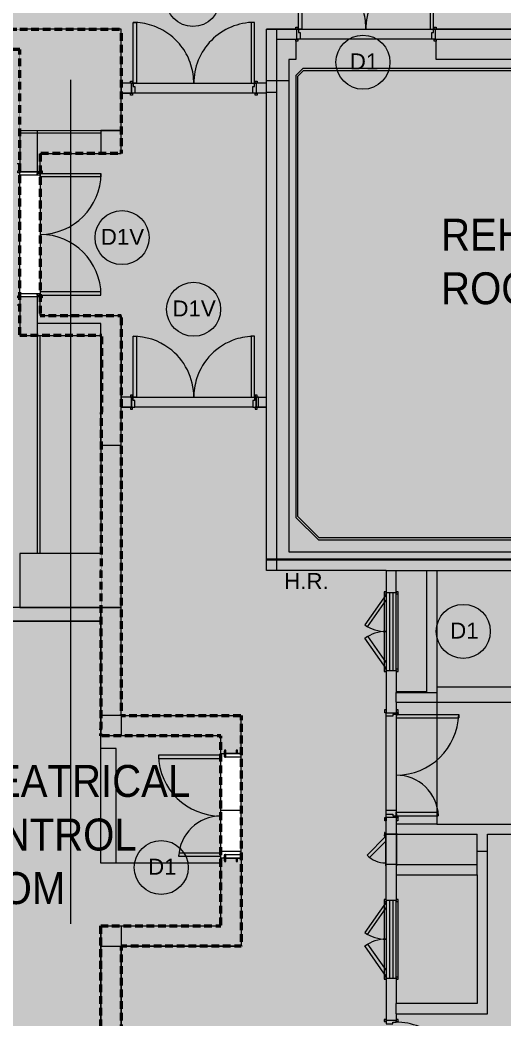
# Model space of a CAD drawing. Header units: millimetres. Extents: x 15878 to 679837, y -72324 to 391440.
# Drawn here: x 75189 to 82361, y 16932 to 31742 of the extents above; entities that cross this region are included whole.
import ezdxf

# ---------------------------------------------------------------- set-up
doc = ezdxf.new("R2010")
doc.units = ezdxf.units.MM
doc.linetypes.add('Demolished', pattern=[4.8, 3.2, -1.6])
doc.linetypes.add('Grid Line__1_200_', pattern=[10.5, 6, -1.5, 1.5, -1.5])
for name, color, linetype, lineweight in [('A-DETL', 90, 'Continuous', 5), ('A-DETL-GENF', 92, 'Continuous', 5), ('A-DETL-THIN', 151, 'Continuous', 5), ('A-DOOR', 31, 'Continuous', 5), ('A-DOOR-FRAM', 31, 'Continuous', 5), ('A-FLOR', 192, 'Continuous', 5), ('A-WALL', 113, 'Continuous', 5), ('A-WALL-PATT', 111, 'Continuous', 18), ('G-ANNO-TEXT', 231, 'Continuous', 5), ('S-COLS', 52, 'Continuous', 5), ('S-GRID', 1, 'Continuous', 5)]:
    doc.layers.add(name, color=color, linetype=linetype, lineweight=lineweight)
doc.styles.add('Swis721 BT', font='swiss.ttf', dxfattribs={"width": 0.9, "height": 473.035439})
doc.styles.add('Swis721 BT_2', font='swiss.ttf', dxfattribs={"height": 236.51772})

# ---------------------------------------------------------------- blocks, each defined once
blk = doc.blocks.new('M_Double-Uneven - _M33_ 1500 x 2200-14592180-1_F')
at = {"layer": 'A-DOOR', "color": 253}
for p, q in [((-1448, 75), (-1398, 75)), ((-1448, -76), (-1448, 75)), ((-1398, 75), (-1398, -24)), ((52, 75), (102, 75)), ((52, -24), (52, 75)), ((102, 75), (102, -76)), ((-1448, -96), (-1486, -96)), ((-1486, -96), (-1486, -101)), ((-1486, -101), (-1448, -101)), ((-1395, -76), (-1448, -76)), ((-1448, -76), (-1448, -99)), ((-1433, -99), (-1433, -81)), ((-1433, -81), (-1395, -81)), ((-1423, -24), (-1423, -76)), ((-1398, -24), (-1423, -24)), ((-1423, -75), (-1423, -698)), ((-1423, -75), (-1372, -75)), ((-1395, -81), (-1395, -76)), ((-1372, -75), (-1372, -698)), ((26, -75), (26, -1000)), ((77, -75), (26, -75)), ((102, -76), (49, -76)), ((49, -76), (49, -81)), ((49, -81), (87, -81)), ((77, -24), (52, -24)), ((77, -76), (77, -24)), ((77, -75), (77, -1000)), ((87, -81), (87, -99)), ((102, -99), (102, -76)), ((139, -96), (102, -96)), ((102, -101), (139, -101)), ((139, -101), (139, -96)), ((-1423, -698), (-1401, -698)), ((77, -1000), (26, -1000))]:
    blk.add_line(p, q, dxfattribs=at)
for centre, radius, start, end in [((-1440, -99), 7.5, 180, 330), ((-1440, -99), 7.5, 199.4712, 214.0647), ((-1440, -99), 7.5, 214.0647, 228.6583), ((-1440, -99), 7.5, 228.6583, 287.0324), ((-1440, -99), 2, 195, 225), ((-1440, -99), 2, 180, 195), ((-1440, -99), 2, 225, 240), ((-1440, -99), 2, 240, 270), ((-1440, -99), 2, 270, 345), ((-1440, -99), 2, 345, 360), ((-1440, -99), 7.5, 287.0324, 345.4065), ((-1440, -99), 7.5, 330, 360), ((-1440, -99), 7.5, 345.4065, 360), ((-1448, -75), 625, 316.1462, 0), ((102, -75), 925, 180, 268.4513), ((94, -99), 7.5, 180, 194.5935), ((94, -99), 7.5, 180, 195), ((94, -99), 7.5, 194.5935, 238.3741), ((94, -99), 7.5, 195, 225), ((94, -99), 7.5, 225, 240), ((94, -99), 7.5, 238.3741, 252.9676), ((94, -99), 7.5, 240, 255), ((94, -99), 2, 180, 195), ((94, -99), 7.5, 252.9676, 267.5612), ((94, -99), 2, 195, 210), ((94, -99), 2, 225, 285), ((94, -99), 2, 210, 225), ((94, -99), 7.5, 255, 270), ((94, -99), 7.5, 267.5612, 325.9353), ((94, -99), 7.5, 270, 300), ((94, -99), 2, 285, 345), ((94, -99), 2, 345, 0), ((94, -99), 7.5, 300, 345), ((94, -99), 7.5, 325.9353, 340.5288), ((94, -99), 7.5, 345, 0), ((-1448, -75), 625, 272.2924, 316.1462)]:
    blk.add_arc(centre, radius, start, end, dxfattribs=at)
at = {"layer": 'A-DOOR-FRAM', "color": 253}
for p, q in [((-1498, 96), (-1448, 96)), ((-1498, 76), (-1498, 96)), ((-1448, 76), (-1498, 76)), ((-1448, 96), (-1448, 76)), ((102, 76), (102, 96)), ((102, 96), (152, 96)), ((152, 76), (102, 76)), ((152, 96), (152, 76)), ((-1498, -76), (-1448, -76)), ((-1498, -96), (-1498, -76)), ((-1486, -96), (-1498, -96)), ((102, -76), (152, -76)), ((152, -96), (139, -96)), ((152, -76), (152, -96))]:
    blk.add_line(p, q, dxfattribs=at)
blk = doc.blocks.new('DLN-Double Door__X03_ - _M31x_1800 x 2000 _WH_-16954913-1_F')
at = {"layer": 'A-DOOR', "color": 253}
for p, q in [((-850, -75), (-900, -75)), ((-900, -75), (-900, -975)), ((-850, -975), (-850, -75)), ((850, -75), (900, -75)), ((850, -975), (850, -75)), ((900, -75), (900, -975)), ((-900, -975), (-850, -975)), ((900, -975), (850, -975))]:
    blk.add_line(p, q, dxfattribs=at)
for centre, start, end in [((-900, -75), 342.4, 0.5), ((900, -75), 179.5, 233.8), ((-900, -75), 288.1, 342.4), ((900, -75), 233.8, 270), ((-900, -75), 270, 288.1)]:
    blk.add_arc(centre, 900, start, end, dxfattribs=at)
at = {"layer": 'A-DOOR-FRAM', "color": 253}
for p, q in [((-910, 105), (-940, 105)), ((-940, 105), (-940, 75)), ((-940, 75), (-910, 75)), ((-875, 75), (-925, 75)), ((-925, 75), (-925, -75)), ((-910, 75), (-910, 105)), ((-875, -25), (-875, 75)), ((875, 75), (875, -25)), ((925, 75), (875, 75)), ((940, 105), (910, 105)), ((910, 105), (910, 75)), ((910, 75), (940, 75)), ((925, -75), (925, 75)), ((940, 75), (940, 105)), ((-910, -75), (-940, -75)), ((-940, -75), (-940, -105)), ((-940, -105), (-910, -105)), ((-925, -75), (-900, -75)), ((-910, -105), (-910, -75)), ((-900, -75), (-900, -25)), ((-900, -25), (-875, -25)), ((875, -25), (900, -25)), ((900, -25), (900, -75)), ((900, -75), (925, -75)), ((940, -75), (910, -75)), ((910, -75), (910, -105)), ((910, -105), (940, -105)), ((940, -105), (940, -75))]:
    blk.add_line(p, q, dxfattribs=at)
blk = doc.blocks.new('DLN-Single Door__X01_ - _M05y_ 900 x 2200 _WH_-16935531-1_F')
at = {"layer": 'A-DOOR', "color": 253}
for p, q in [((-460, 105), (-490, 105)), ((-490, 105), (-490, 75)), ((-490, 75), (-460, 75)), ((-460, 75), (-460, 105)), ((490, 105), (460, 105)), ((460, 105), (460, 75)), ((460, 75), (490, 75)), ((490, 75), (490, 105)), ((-460, -75), (-490, -75)), ((-490, -75), (-490, -105)), ((-490, -105), (-460, -105)), ((-460, -105), (-460, -75)), ((-400, -75), (-450, -75)), ((-450, -75), (-450, -975)), ((-400, -975), (-400, -75)), ((490, -75), (460, -75)), ((460, -75), (460, -105)), ((460, -105), (490, -105)), ((490, -105), (490, -75)), ((-450, -975), (-400, -975))]:
    blk.add_line(p, q, dxfattribs=at)
blk.add_arc((-450, -75), 900, 270, 0.5, dxfattribs=at)
at = {"layer": 'A-DOOR-FRAM', "color": 253}
for p, q in [((-425, 75), (-475, 75)), ((-475, 75), (-475, -75)), ((-425, -25), (-425, 75)), ((425, 75), (425, -25)), ((475, 75), (425, 75)), ((475, -75), (475, 75)), ((-475, -75), (-450, -75)), ((-450, -75), (-450, -25)), ((-450, -25), (-425, -25)), ((425, -25), (450, -25)), ((450, -25), (450, -75)), ((450, -75), (475, -75))]:
    blk.add_line(p, q, dxfattribs=at)
blk = doc.blocks.new('DLN-Double Door__X03_ - _M31x_1800 x 2000 _WH_-16954921-1_F')
at = {"layer": 'A-DOOR', "color": 253}
for p, q in [((-900, 975), (-850, 975)), ((-900, 75), (-900, 975)), ((-850, 975), (-850, 75)), ((850, 975), (850, 75)), ((900, 975), (850, 975)), ((900, 75), (900, 975)), ((-850, 75), (-900, 75)), ((850, 75), (900, 75))]:
    blk.add_line(p, q, dxfattribs=at)
for centre, start, end in [((-900, 75), 71.9, 90), ((-900, 75), 53.8, 71.9), ((900, 75), 90, 180.5), ((-900, 75), 35.7, 53.8), ((-900, 75), 17.6, 35.7), ((-900, 75), 359.5, 17.6)]:
    blk.add_arc(centre, 900, start, end, dxfattribs=at)
at = {"layer": 'A-DOOR-FRAM', "color": 253}
for p, q in [((-940, 105), (-910, 105)), ((-940, 75), (-940, 105)), ((-910, 75), (-940, 75)), ((-925, 75), (-900, 75)), ((-925, -75), (-925, 75)), ((-910, 105), (-910, 75)), ((-900, 75), (-900, 25)), ((-900, 25), (-875, 25)), ((-875, 25), (-875, -75)), ((875, 25), (900, 25)), ((875, -75), (875, 25)), ((900, 75), (925, 75)), ((900, 25), (900, 75)), ((910, 75), (910, 105)), ((910, 105), (940, 105)), ((940, 75), (910, 75)), ((925, 75), (925, -75)), ((940, 105), (940, 75)), ((-940, -75), (-910, -75)), ((-940, -105), (-940, -75)), ((-910, -105), (-940, -105)), ((-875, -75), (-925, -75)), ((-910, -75), (-910, -105)), ((925, -75), (875, -75)), ((910, -105), (910, -75)), ((910, -75), (940, -75)), ((940, -105), (910, -105)), ((940, -75), (940, -105))]:
    blk.add_line(p, q, dxfattribs=at)
blk = doc.blocks.new('DLN-Double Door__X03_ - _M48_2000 x 2450 _WH_-16954911-1_F')
at = {"layer": 'A-DOOR', "color": 253}
for p, q in [((-1000, 1075), (-950, 1075)), ((-1000, 75), (-1000, 1075)), ((-950, 1075), (-950, 75)), ((950, 1075), (950, 75)), ((1000, 1075), (950, 1075)), ((1000, 75), (1000, 1075)), ((-950, 75), (-1000, 75)), ((950, 75), (1000, 75))]:
    blk.add_line(p, q, dxfattribs=at)
for centre, start, end in [((-1000, 75), 74.9167, 90), ((-1000, 75), 14.5833, 74.9167), ((1000, 75), 90, 180.5), ((-1000, 75), 359.5, 14.5833)]:
    blk.add_arc(centre, 1000, start, end, dxfattribs=at)
at = {"layer": 'A-DOOR-FRAM', "color": 253}
for p, q in [((-1040, 105), (-1010, 105)), ((-1040, 75), (-1040, 105)), ((-1010, 75), (-1040, 75)), ((-1025, 75), (-1000, 75)), ((-1025, -75), (-1025, 75)), ((-1010, 105), (-1010, 75)), ((-1000, 75), (-1000, 25)), ((-1000, 25), (-975, 25)), ((-975, 25), (-975, -75)), ((975, 25), (1000, 25)), ((975, -75), (975, 25)), ((1000, 75), (1025, 75)), ((1000, 25), (1000, 75)), ((1010, 75), (1010, 105)), ((1010, 105), (1040, 105)), ((1040, 75), (1010, 75)), ((1025, 75), (1025, -75)), ((1040, 105), (1040, 75)), ((-1040, -75), (-1010, -75)), ((-1040, -105), (-1040, -75)), ((-1010, -105), (-1040, -105)), ((-975, -75), (-1025, -75)), ((-1010, -75), (-1010, -105)), ((1025, -75), (975, -75)), ((1010, -105), (1010, -75)), ((1010, -75), (1040, -75)), ((1040, -105), (1010, -105)), ((1040, -75), (1040, -105))]:
    blk.add_line(p, q, dxfattribs=at)
blk = doc.blocks.new('DLN-Double Door__X03_ - _M32_1800 x 2000 _WH_-16954914-1_F')
at = {"layer": 'A-DOOR', "color": 253}
for p, q in [((-900, 1050), (-850, 1050)), ((-900, 150), (-900, 1050)), ((-850, 1050), (-850, 150)), ((850, 1050), (850, 150)), ((900, 1050), (850, 1050)), ((900, 150), (900, 1050)), ((-850, 150), (-900, 150)), ((850, 150), (900, 150))]:
    blk.add_line(p, q, dxfattribs=at)
for centre, start, end in [((-900, 150), 0.0077, 90), ((900, 150), 90, 179.9923), ((900, 150), 179.9923, 180.5), ((-900, 150), 359.5, 0.0077)]:
    blk.add_arc(centre, 900, start, end, dxfattribs=at)
at = {"layer": 'A-DOOR-FRAM', "color": 253}
for p, q in [((-940, 180), (-910, 180)), ((-940, 150), (-940, 180)), ((-910, 150), (-940, 150)), ((-925, 150), (-900, 150)), ((-925, -150), (-925, 150)), ((-910, 180), (-910, 150)), ((-900, 150), (-900, 100)), ((900, 150), (925, 150)), ((900, 100), (900, 150)), ((910, 150), (910, 180)), ((910, 180), (940, 180)), ((940, 150), (910, 150)), ((925, 150), (925, -150)), ((940, 180), (940, 150)), ((-900, 100), (-875, 100)), ((-875, 100), (-875, -150)), ((875, 100), (900, 100)), ((875, -150), (875, 100)), ((-940, -150), (-910, -150)), ((-940, -180), (-940, -150)), ((-910, -180), (-940, -180)), ((-875, -150), (-925, -150)), ((-910, -150), (-910, -180)), ((925, -150), (875, -150)), ((910, -180), (910, -150)), ((910, -150), (940, -150)), ((940, -180), (910, -180)), ((940, -150), (940, -180))]:
    blk.add_line(p, q, dxfattribs=at)
blk = doc.blocks.new('M_Double-Uneven - _M33_ 1500 x 2200-13826897-1_F')
at = {"layer": 'A-DOOR', "color": 253}
for p, q in [((26, 150), (26, 1075)), ((77, 1075), (26, 1075)), ((77, 150), (77, 1075)), ((-1423, 773), (-1401, 773)), ((-1423, 150), (-1423, 773)), ((-1372, 150), (-1372, 773)), ((-1423, 150), (-1372, 150)), ((77, 150), (26, 150)), ((-1448, 101), (-1486, 101)), ((-1486, 101), (-1486, 96)), ((-1486, 96), (-1448, 96)), ((-1448, 99), (-1448, 76)), ((-1448, 76), (-1395, 76)), ((-1448, 76), (-1448, -150)), ((-1433, 81), (-1433, 99)), ((-1395, 81), (-1433, 81)), ((-1398, 99), (-1423, 99)), ((-1423, 99), (-1423, 81)), ((-1398, 81), (-1398, 99)), ((-1398, -150), (-1398, 77)), ((-1395, 76), (-1395, 81)), ((49, 81), (49, 76)), ((87, 81), (49, 81)), ((49, 76), (102, 76)), ((77, 99), (52, 99)), ((52, 99), (52, 81)), ((52, 77), (52, -150)), ((77, 81), (77, 99)), ((87, 99), (87, 81)), ((139, 101), (102, 101)), ((102, 76), (102, 99)), ((102, 96), (139, 96)), ((102, -150), (102, 76)), ((139, 96), (139, 101)), ((-1448, -150), (-1398, -150)), ((52, -150), (102, -150))]:
    blk.add_line(p, q, dxfattribs=at)
for centre, radius, start, end in [((102, 150), 925, 91.5487, 180), ((-1448, 150), 625, 360, 87.7076), ((-1440, 99), 7.5, 0, 160.5288), ((-1440, 99), 7.5, 0, 180), ((-1440, 99), 2, 0, 180), ((94, 99), 7.5, 19.4712, 180), ((94, 99), 7.5, 360, 180), ((94, 99), 2, 360, 180)]:
    blk.add_arc(centre, radius, start, end, dxfattribs=at)
at = {"layer": 'A-DOOR-FRAM', "color": 253}
for p, q in [((-1486, 96), (-1498, 96)), ((-1498, 96), (-1498, 76)), ((-1498, 76), (-1448, 76)), ((102, 76), (152, 76)), ((152, 96), (139, 96)), ((152, 76), (152, 96)), ((-1448, -76), (-1498, -76)), ((-1498, -76), (-1498, -96)), ((-1498, -96), (-1448, -96)), ((-1448, -96), (-1448, -76)), ((152, -76), (102, -76)), ((102, -76), (102, -96)), ((102, -96), (152, -96)), ((152, -96), (152, -76))]:
    blk.add_line(p, q, dxfattribs=at)
blk = doc.blocks.new('DLN-Double Door-AP - _AP09_ 1100 x 2100 _WH_-14591878-1_F')
at = {"layer": 'A-DOOR', "color": 253}
for p, q in [((575, 75), (-575, 75)), ((-575, 75), (-575, 25)), ((-575, 25), (-575, -25)), ((-575, 25), (575, 25)), ((575, 25), (575, 75)), ((575, -25), (575, 25)), ((-575, -25), (-575, -75)), ((-575, -25), (575, -25)), ((-575, -75), (575, -75)), ((-550, -75), (-99, -390)), ((-71, -350), (-463, -75)), ((71, -350), (463, -75)), ((550, -75), (99, -390)), ((575, -75), (575, -25)), ((-99, -390), (-71, -350)), ((99, -390), (71, -350))]:
    blk.add_line(p, q, dxfattribs=at)
for centre, start, end in [((-550, -75), 325, 359.9926), ((550, -75), 180.0074, 215)]:
    blk.add_arc(centre, 550, start, end, dxfattribs=at)
at = {"layer": 'A-DOOR-FRAM', "color": 253}
for p, q in [((-560, 105), (-590, 105)), ((-590, 105), (-590, 75)), ((-590, 75), (-575, 75)), ((-560, 75), (-560, 105)), ((560, 105), (-560, 105)), ((560, 105), (560, 75)), ((590, 105), (560, 105)), ((575, 75), (590, 75)), ((590, 75), (590, 105)), ((-575, -75), (-590, -75)), ((-590, -75), (-590, -105)), ((-590, -105), (-560, -105)), ((-560, -105), (-560, -75)), ((-560, -105), (560, -105)), ((560, -75), (560, -105)), ((560, -105), (590, -105)), ((590, -75), (575, -75)), ((590, -105), (590, -75))]:
    blk.add_line(p, q, dxfattribs=at)
blk = doc.blocks.new('DLN-Access Panel__AP01_ - _AP01_ 400 x 1100 _WH_-13776948-1_F')
at = {"layer": 'A-DOOR', "color": 253}
for p, q in [((-240, 75), (-240, 85)), ((240, 85), (-240, 85)), ((-240, 75), (240, 75)), ((240, 75), (240, 85)), ((-215, -95), (-253, -95)), ((-253, -95), (-253, -100)), ((-253, -100), (-215, -100)), ((-240, -85), (-240, -75)), ((240, -75), (-240, -75)), ((-240, -85), (240, -85)), ((-215, -85), (-215, -97)), ((-200, -97), (-200, -85)), ((-190, -85), (83, -358)), ((118, -322), (-119, -85)), ((240, -85), (240, -75)), ((83, -358), (118, -322))]:
    blk.add_line(p, q, dxfattribs=at)
for centre, radius, start, end in [((-208, -97), 7.5, 199.4712, 360), ((-208, -97), 7.5, 180, 0), ((-208, -97), 7.5, 199.4712, 360), ((-208, -97), 7.5, 195, 0), ((-208, -97), 2, 180, 360), ((-208, -97), 2, 180, 360), ((-200, -75), 400, 315, 358.5193)]:
    blk.add_arc(centre, radius, start, end, dxfattribs=at)
at = {"layer": 'A-DOOR-FRAM', "color": 253}
for p, q in [((-225, 75), (-225, -75)), ((225, 75), (225, -75))]:
    blk.add_line(p, q, dxfattribs=at)

msp = doc.modelspace()

# ---------------------------------------------------------------- hatches: boundary and pattern name
at = {"layer": 'A-DETL-GENF', "transparency": 33554585}
msp.add_hatch(color=253, dxfattribs=at).paths.add_polyline_path([(78839.3, 7707.5), (78839.3, 15874.2), (88639.3, 15874.2), (88639.3, 23590.5), (86708.4, 23590.5), (86708.4, 23740.5), (88536.2, 31007.5), (88039.3, 31007.5), (88039.3, 31457.5), (82864.3, 31457.5), (82864.3, 34107.5), (87689.3, 34107.5), (87689.3, 39607.5), (85289.3, 39607.5), (85289.3, 40057.5), (83089.3, 40057.5), (83089.3, 39607.5), (74619.3, 39607.5), (74619.3, 40057.5), (72419.3, 40057.5), (72419.3, 39607.5), (71539.3, 39607.5), (71539.3, 52007.5), (63889.3, 52007.5), (63889.3, 51407.5), (63289.3, 51407.5), (63289.3, 37257.5), (75389.3, 37257.5), (75389.3, 33757.5), (52639.3, 33757.5), (52639.3, 31607.5), (76689.3, 31607.5), (76689.3, 29767.5), (75489.3, 29767.5), (75489.3, 27367.5), (76689.3, 27367.5), (76689.3, 21440.5), (78464.3, 21440.5), (78464.3, 18024.2), (76689.3, 18024.2), (76689.3, 12097.5), (75489.3, 12097.5), (75489.3, 9697.5), (76689.3, 9697.5), (76689.3, 7707.5), (78457.2, 7707.5)], flags=0)
h = msp.add_hatch(color=253, dxfattribs=at)
h.paths.add_polyline_path([(46321.9, 8157.5), (49101.8, 8157.5), (49101.8, 9357.5), (49901.8, 9357.5), (49901.8, 8157.5), (57914.3, 8157.5), (57914.3, 9357.5), (58714.3, 9357.5), (58714.3, 8157.5), (66726.8, 8157.5), (66726.8, 9357.5), (67526.8, 9357.5), (67526.8, 8157.5), (75189.3, 8157.5), (75189.3, 12397.5), (76389.3, 12397.5), (76389.3, 18324.2), (78164.3, 18324.2), (78164.3, 21140.5), (76389.3, 21140.5), (76401.8, 27067.5), (75189.3, 27067.5), (75189.3, 31307.5), (67526.8, 31307.5), (67526.8, 30107.5), (66726.8, 30107.5), (66726.8, 31307.5), (58714.3, 31307.5), (58714.3, 30107.5), (57914.3, 30107.5), (57914.3, 31307.5), (49901.8, 31307.5), (49901.8, 30107.5), (49101.8, 30107.5), (49101.8, 31307.5), (44039.3, 31307.5), (44039.3, 30107.5), (41739.3, 30107.5), (41739.3, 31307.5), (41439.3, 31307.5), (41439.3, 30107.5), (40239.3, 30107.5), (40239.3, 23840.8), (41439.3, 23840.8), (41439.3, 23040.8), (40239.3, 23040.8), (40239.3, 16424.2), (41439.3, 16424.2), (41439.3, 15624.2), (40239.3, 15624.2), (40239.3, 11957.5), (41439.3, 11957.5), (41439.3, 8157.5), (44630.6, 8157.5)], flags=0)
h.paths.add_polyline_path([(52241.6, 11632.5), (41679.4, 11632.5), (41679.4, 27832.5), (72759.3, 27832.5), (72759.3, 11632.5), (52664.4, 11632.5)], flags=0)
at = {"layer": 'A-WALL-PATT', "lineweight": 5}
for points in [[(75189.3, 31307.5), (75189.3, 31607.5), (73939.3, 31607.5), (73939.3, 31307.5), (75161.4, 31307.5)], [(76389.3, 29767.5), (76689.3, 29767.5), (76689.3, 30107.5), (76389.3, 30107.5)], [(76395, 23840.8), (76398.4, 25440.8), (76389.3, 25440.8), (76389.3, 23840.8)], [(76395, 23840.8), (76689.3, 23840.8), (76689.3, 25440.8), (76398.4, 25440.8), (76397.6, 25068.2)]]:
    msp.add_hatch(color=253, dxfattribs=at).paths.add_polyline_path(points, flags=0)
at = {"layer": 'A-WALL-PATT', "lineweight": 5, "transparency": 33554432}
for points in [[(78989.3, 30667.5), (78989.3, 31607.5), (78839.3, 31607.5), (78839.3, 30667.5)], [(78839.3, 23590.5), (78989.3, 23590.5), (78989.3, 30667.5), (78839.3, 30667.5), (78839.3, 25068.2)], [(76389.3, 29767.5), (76389.3, 30067.5), (75189.3, 30067.5), (75189.3, 29767.5), (75920.2, 29767.5)], [(75189.3, 27067.5), (76389.3, 27067.5), (76389.3, 27367.5), (75189.3, 27367.5)], [(76689.3, 25440.8), (76689.3, 27367.5), (76389.3, 27367.5), (76389.3, 25440.8), (76401.8, 25440.8)], [(76503.8, 21440.5), (76689.3, 21440.5), (76689.3, 23040.8), (76389.3, 23040.8), (76389.9, 21440.5), (76401.8, 21440.5)], [(76689.3, 21140.5), (78164.3, 21140.5), (78164.3, 21440.5), (76389.3, 21440.5), (76389.3, 21140.5), (76401.8, 21140.5)], [(76389.3, 18024.2), (78464.3, 18024.2), (78464.3, 18324.2), (76389.3, 18324.2)], [(76389.3, 16424.2), (76689.3, 16424.2), (76689.3, 18024.2), (76389.3, 18024.2), (76389.3, 16582.7)]]:
    msp.add_hatch(color=253, dxfattribs=at).paths.add_polyline_path(points, flags=0)
h = msp.add_hatch(color=253, dxfattribs=at)
h.paths.add_polyline_path([(82864.3, 31457.5), (82864.3, 31607.5), (81339.3, 31607.5), (81339.3, 31457.5), (81839.8, 31457.5)], flags=0)
h.paths.add_polyline_path([(79289.3, 31457.5), (79289.3, 31607.5), (78989.3, 31607.5), (78989.3, 31457.5), (79274.3, 31457.5)], flags=0)
h = msp.add_hatch(color=253, dxfattribs=at)
h.paths.add_polyline_path([(78704.3, 30657.5), (78839.3, 30657.5), (78839.3, 30807.5), (78689.3, 30807.5), (78689.3, 30657.5)], flags=0)
h.paths.add_polyline_path([(76765.8, 30657.5), (76839.3, 30657.5), (76839.3, 30807.5), (76689.3, 30807.5), (76689.3, 30657.5)], flags=0)
h = msp.add_hatch(color=253, dxfattribs=at)
h.paths.add_polyline_path([(75439.3, 27367.5), (75489.3, 27367.5), (75489.3, 27642.5), (75189.3, 27642.5), (75189.3, 27367.5)], flags=0)
h.paths.add_polyline_path([(75189.3, 29492.5), (75489.3, 29492.5), (75489.3, 29767.5), (75189.3, 29767.5), (75189.3, 29507.5)], flags=0)
h = msp.add_hatch(color=253, dxfattribs=at)
h.paths.add_polyline_path([(78704.3, 26007.5), (78839.3, 26007.5), (78839.3, 26157.5), (78689.3, 26157.5), (78689.3, 26007.5)], flags=0)
h.paths.add_polyline_path([(76689.3, 26007.5), (76839.3, 26007.5), (76839.3, 26157.5), (76689.3, 26157.5)], flags=0)
h = msp.add_hatch(color=253, dxfattribs=at)
h.paths.add_polyline_path([(78989.3, 23590.5), (87501.8, 23590.5), (87501.8, 23740.5), (78989.3, 23740.5)], flags=0)
h.paths.add_polyline_path([(88014.3, 23590.5), (88014.3, 23740.5), (87951.8, 23740.5), (87951.8, 23590.5), (87966.8, 23590.5)], flags=0)
h = msp.add_hatch(color=253, dxfattribs=at)
h.paths.add_polyline_path([(80614.3, 15874.2), (80764.3, 15874.2), (80764.3, 15974.2), (80614.3, 15974.2), (80614.3, 15959.2)], flags=0)
h.paths.add_polyline_path([(80614.3, 16924.2), (80764.3, 16924.2), (80764.3, 17553.2), (80614.3, 17553.2), (80614.3, 16939.2)], flags=0)
h.paths.add_polyline_path([(80614.3, 18703.2), (80764.3, 18703.2), (80764.3, 19232.3), (80614.3, 19232.3), (80614.3, 18718.2)], flags=0)
h.paths.add_polyline_path([(80764.3, 19682.3), (80764.3, 19932.3), (80614.3, 19932.3), (80614.3, 19682.3)], flags=0)
h.paths.add_polyline_path([(80614.3, 21482.3), (80764.3, 21482.3), (80764.3, 22110.5), (80614.3, 22110.5), (80614.3, 22001.2)], flags=0)
h.paths.add_polyline_path([(80664.3, 23260.5), (80764.3, 23260.5), (80764.3, 23590.5), (80614.3, 23590.5), (80614.3, 23260.5)], flags=0)
h = msp.add_hatch(color=253, dxfattribs=at)
h.paths.add_polyline_path([(78164.3, 18324.2), (78464.3, 18324.2), (78464.3, 19327.5), (78410.5, 19327.5), (78410.5, 19277.5), (78390.5, 19277.5), (78390.5, 19327.5), (78238.1, 19327.5), (78238.1, 19277.5), (78218.1, 19277.5), (78213.1, 19327.5), (78164.3, 19327.5), (78164.3, 19114.3)], flags=0)
h.paths.add_polyline_path([(78164.3, 20877.5), (78213.1, 20879.6), (78218.1, 20927.5), (78238.1, 20927.5), (78238.1, 20877.5), (78390.5, 20877.5), (78390.5, 20927.5), (78410.5, 20924.7), (78410.5, 20877.5), (78464.3, 20877.5), (78464.3, 21440.5), (78164.3, 21440.5), (78164.3, 20915)], flags=0)
at = {"layer": 'S-COLS'}
for points in [[(75189.3, 30107.5), (76689.3, 30107.5), (76689.3, 31607.5), (75189.3, 31607.5), (75189.3, 31022.2)], [(76393.3, 23040.8), (76389.3, 23840.8), (75189.3, 23840.8), (75189.3, 23040.8), (76389.3, 23040.8)], [(76393.3, 23040.8), (76689.3, 23040.8), (76689.3, 23840.8), (76395, 23840.8), (76395, 23825.7)]]:
    msp.add_hatch(color=9, dxfattribs=at).paths.add_polyline_path(points, flags=0)

# ---------------------------------------------------------------- linework, layer by layer
at = {"layer": 'A-DETL', "linetype": 'Demolished', "lineweight": 50}
for p, q in [((52639.3, 31607.5), (75189.3, 31607.5)), ((75189.3, 31607.5), (76689.3, 31607.5)), ((76689.3, 31607.5), (76689.3, 29767.5)), ((75189.3, 31307.5), (67526.8, 31307.5)), ((75189.3, 27067.5), (75189.3, 31307.5)), ((76689.3, 29767.5), (75489.3, 29767.5)), ((75489.3, 29767.5), (75489.3, 27367.5)), ((75489.3, 27367.5), (76689.3, 27367.5)), ((76689.3, 27367.5), (76689.3, 21440.5)), ((76401.8, 27067.5), (75189.3, 27067.5)), ((76389.3, 21140.5), (76401.8, 27067.5)), ((76689.3, 21440.5), (78464.3, 21440.5)), ((78464.3, 21440.5), (78464.3, 18024.2)), ((78164.3, 21140.5), (76389.3, 21140.5)), ((78164.3, 18324.2), (78164.3, 21140.5)), ((76389.3, 12397.5), (76389.3, 18324.2)), ((76389.3, 18324.2), (78164.3, 18324.2)), ((78464.3, 18024.2), (76689.3, 18024.2)), ((76689.3, 18024.2), (76689.3, 12097.5))]:
    msp.add_line(p, q, dxfattribs=at)
at = {"layer": 'A-DETL-THIN'}
for centre in [(77751.7, 32046.4), (80271.3, 31117.3), (76701.7, 28519.1), (77762.4, 27458.5), (81757.7, 22687.4), (77281.8, 19190.4)]:
    msp.add_circle(centre, 400, dxfattribs=at)
at = {"layer": 'A-FLOR'}
for p, q in [((78839.3, 31607.5), (79274.3, 31607.5)), ((78839.3, 23590.5), (78839.3, 31607.5)), ((79315.3, 31607.5), (79315.3, 31557.5)), ((81354.3, 31607.5), (82864.3, 31607.5)), ((79274.3, 31427.5), (79274.3, 31159.5)), ((81354.3, 31159.5), (81354.3, 31427.5)), ((79274.3, 31159.5), (79172.3, 31159.5)), ((79172.3, 31159.5), (79172.3, 23866.5)), ((87816.3, 31159.5), (81354.3, 31159.5)), ((76839.3, 30807.5), (76839.3, 30657.5)), ((78839.3, 30847.5), (79172.3, 30847.5)), ((76824.3, 30657.5), (76689.3, 30657.5)), ((78839.3, 30657.5), (78689.3, 30657.5)), ((75449.3, 29533.7), (75449.3, 30107.5)), ((75189.3, 29612.5), (75149.3, 29612.5)), ((75449.3, 29492.5), (75449.3, 29529.2)), ((75489.3, 29442.5), (75439.3, 29442.5)), ((75449.3, 29442.5), (75449.3, 29467.5)), ((75439.3, 27692.5), (75489.3, 27692.5)), ((75449.3, 27667.5), (75449.3, 27692.5)), ((75449.3, 23840.8), (75449.3, 27642.5)), ((75149.3, 27522.5), (75189.3, 27522.5)), ((75489.3, 27367.5), (76689.3, 27367.5)), ((76689.3, 27367.5), (76689.3, 26157.5)), ((75489.3, 23840.8), (75489.3, 27067.5)), ((78724.3, 26007.5), (78724.3, 26157.5)), ((78724.3, 26157.5), (78839.3, 26157.5)), ((76824.3, 26007.5), (76689.3, 26007.5)), ((78639.3, 26007.5), (76889.3, 26007.5)), ((78704.3, 26007.5), (78724.3, 26007.5)), ((78839.3, 26007.5), (78704.3, 26007.5)), ((79172.3, 23866.5), (86765.9, 23866.5)), ((86738, 23755.5), (78839.3, 23755.5)), ((86734.2, 23740.5), (78839.3, 23740.5)), ((80614.3, 23590.5), (78839.3, 23590.5)), ((81364.3, 23590.5), (81364.3, 19832.3)), ((76389.3, 22840.8), (73764.3, 22840.8)), ((76389.3, 19252.5), (76389.3, 22840.8)), ((80764.3, 22091.3), (80764.3, 21782.3)), ((80764.3, 21782.3), (81364.3, 21782.3)), ((81364.3, 21865.5), (87289.3, 21865.5)), ((80764.3, 21640.5), (80764.3, 21482.3)), ((80764.3, 21640.5), (87289.3, 21640.5)), ((76689.3, 21440.5), (78464.3, 21440.5)), ((78164.3, 21140.5), (76389.3, 21140.5)), ((76614.3, 20952.5), (76389.3, 20952.5)), ((76614.3, 19252.5), (76614.3, 20952.5)), ((78464.3, 20034.2), (78164.3, 20034.2)), ((80764.3, 20034.2), (80614.3, 20034.2)), ((80614.3, 19682.3), (80614.3, 19932.3)), ((80764.3, 19932.3), (80764.3, 19832.3)), ((81364.3, 19832.3), (87289.3, 19832.3)), ((81964.3, 19082.3), (81964.3, 19682.3)), ((78164.3, 19434.2), (78464.3, 19434.2)), ((81964.3, 19434.2), (82114.3, 19434.2)), ((78464.3, 19327.5), (78464.3, 18024.2)), ((78164.3, 19252.5), (76389.3, 19252.5)), ((80614.3, 18718.2), (80614.3, 19232.3)), ((80764.3, 19232.3), (80764.3, 18718.2)), ((80774.3, 19232.3), (81964.3, 19232.3)), ((76389.3, 16624.2), (76389.3, 18324.2)), ((76389.3, 18324.2), (78164.3, 18324.2)), ((78464.3, 18024.2), (76689.3, 18024.2)), ((76689.3, 18024.2), (76689.3, 16424.2)), ((80764.3, 17538.2), (80764.3, 17174.2)), ((80764.3, 17024.2), (80764.3, 16939.2))]:
    msp.add_line(p, q, dxfattribs=at)
at = {"layer": 'A-WALL', "color": 253}
for p, q in [((78839.3, 31607.5), (78839.3, 31607.5)), ((79274.3, 31607.5), (78839.3, 31607.5)), ((78989.3, 31607.5), (78989.3, 23590.5)), ((79289.3, 31457.5), (79289.3, 31607.5)), ((79314.3, 31607.5), (81314.3, 31607.5)), ((81339.3, 31607.5), (81339.3, 31457.5)), ((82864.3, 31607.5), (81354.3, 31607.5)), ((78989.3, 31457.5), (79274.3, 31457.5)), ((81289.3, 31457.5), (79339.3, 31457.5)), ((81354.3, 31457.5), (82864.3, 31457.5)), ((76824.3, 30807.5), (76689.3, 30807.5)), ((76689.3, 30807.5), (76689.3, 30657.5)), ((76864.3, 30807.5), (78664.3, 30807.5)), ((78689.3, 30807.5), (78689.3, 30657.5)), ((78839.3, 30807.5), (78704.3, 30807.5)), ((78989.3, 30667.5), (78839.3, 30667.5)), ((76689.3, 30657.5), (76824.3, 30657.5)), ((76839.3, 30657.5), (76839.3, 30657.5)), ((78639.3, 30657.5), (76889.3, 30657.5)), ((75189.3, 30067.5), (75189.3, 29507.5)), ((76389.3, 30067.5), (75189.3, 30067.5)), ((76689.3, 30107.5), (76389.3, 30107.5)), ((75489.3, 29767.5), (76389.3, 29767.5)), ((75489.3, 29507.5), (75489.3, 29767.5)), ((75489.3, 29492.5), (75189.3, 29492.5)), ((75189.3, 27692.5), (75189.3, 29442.5)), ((75489.3, 29467.5), (75489.3, 27667.5)), ((75489.3, 27642.5), (75189.3, 27642.5)), ((75189.3, 27627.5), (75189.3, 27067.5)), ((75489.3, 27367.5), (75489.3, 27627.5)), ((76689.3, 27367.5), (76689.3, 26007.5)), ((76689.3, 27367.5), (76689.3, 27367.5)), ((76689.3, 25440.8), (76689.3, 27367.5)), ((76389.3, 27247.5), (75449.3, 27247.5)), ((76389.3, 25440.8), (76389.3, 27247.5)), ((75189.3, 27067.5), (76389.3, 27067.5)), ((76389.3, 27067.5), (76389.3, 25440.8)), ((76824.3, 26157.5), (76689.3, 26157.5)), ((76839.3, 26007.5), (76839.3, 26157.5)), ((76864.3, 26157.5), (78664.3, 26157.5)), ((78689.3, 26157.5), (78689.3, 26007.5)), ((78724.3, 26157.5), (78704.3, 26157.5)), ((76689.3, 26007.5), (76824.3, 26007.5)), ((78639.3, 26007.5), (76889.3, 26007.5)), ((78724.3, 26007.5), (78839.3, 26007.5)), ((76689.3, 25440.8), (76389.3, 25440.8)), ((87486.8, 23740.5), (78989.3, 23740.5)), ((80614.3, 23590.5), (80614.3, 23275.5)), ((80614.3, 23590.5), (87439.3, 23590.5)), ((80764.3, 23275.5), (80764.3, 23590.5)), ((81214.3, 23590.5), (81214.3, 21790.5)), ((76389.3, 23040.8), (73764.3, 23040.8)), ((76389.3, 22840.8), (76389.3, 23040.8)), ((76389.3, 23040.8), (76389.3, 21440.5)), ((76689.3, 23040.8), (76393.3, 23040.8)), ((76689.3, 21440.5), (76689.3, 23040.8)), ((73764.3, 22840.8), (76389.3, 22840.8)), ((80614.3, 22091.3), (80614.3, 21482.3)), ((81214.3, 21790.5), (80764.3, 21790.5)), ((80764.3, 21640.5), (80764.3, 21782.3)), ((80614.3, 21482.3), (80764.3, 21482.3)), ((76389.3, 21440.5), (76389.3, 21140.5)), ((76689.3, 21440.5), (76389.9, 21440.5)), ((76689.3, 21440.5), (76689.3, 21140.5)), ((78464.3, 20877.5), (78464.3, 21440.5)), ((80614.3, 19982.3), (80614.3, 21432.3)), ((80764.3, 21457.3), (80764.3, 19957.3)), ((78164.3, 18324.2), (78164.3, 21140.5)), ((78164.3, 20877.5), (78213.1, 20877.5)), ((78238.1, 20877.5), (78390.5, 20877.5)), ((78410.5, 20877.5), (78464.3, 20877.5)), ((78464.3, 19377.5), (78464.3, 20827.5)), ((80764.3, 19932.3), (80614.3, 19932.3)), ((81364.3, 19832.3), (80764.3, 19832.3)), ((80764.3, 19832.3), (80764.3, 19697.3)), ((80614.3, 19682.3), (80764.3, 19682.3)), ((80764.3, 19682.3), (80764.3, 19632.3)), ((80774.3, 19682.3), (81964.3, 19682.3)), ((82114.3, 19682.3), (88639.3, 19682.3)), ((82114.3, 17024.2), (82114.3, 19682.3)), ((78213.1, 19327.5), (78164.3, 19327.5)), ((78390.5, 19327.5), (78238.1, 19327.5)), ((78464.3, 19327.5), (78410.5, 19327.5)), ((80764.3, 19282.3), (80764.3, 19232.3)), ((80764.3, 19232.3), (80614.3, 19232.3)), ((80764.3, 19082.3), (81964.3, 19082.3)), ((81964.3, 19082.3), (81964.3, 17174.2)), ((76389.3, 18324.2), (76389.3, 16424.2)), ((76389.3, 18324.2), (76389.3, 18324.2)), ((76689.3, 18324.2), (76689.3, 18024.2)), ((76389.3, 18024.2), (78464.3, 18024.2)), ((76689.3, 16424.2), (76689.3, 18024.2)), ((80614.3, 17538.2), (80614.3, 16939.2)), ((80764.3, 17024.2), (80764.3, 17174.2)), ((81964.3, 17174.2), (80764.3, 17174.2)), ((80764.3, 17024.2), (82114.3, 17024.2))]:
    msp.add_line(p, q, dxfattribs=at)
at = {"layer": 'A-WALL', "lineweight": 18}
for p, q in [((79379.9, 31024.5), (79277.3, 30921.9)), ((79307.3, 30909.5), (79392.3, 30994.5)), ((87557.4, 31024.5), (79379.9, 31024.5)), ((79392.3, 30994.5), (87542.9, 30994.5)), ((79277.3, 30921.9), (79277.3, 24374.1)), ((79307.3, 24386.5), (79307.3, 30909.5)), ((79277.3, 24374.1), (79609.9, 24041.5)), ((79622.3, 24071.5), (79307.3, 24386.5)), ((79609.9, 24041.5), (86361.9, 24041.5)), ((86351.6, 24071.5), (79622.3, 24071.5))]:
    msp.add_line(p, q, dxfattribs=at)
at = {"layer": 'A-WALL', "color": 9, "lineweight": 20}
for p, q in [((76389.3, 30107.5), (76389.3, 29767.5)), ((76689.3, 29767.5), (76689.3, 30107.5)), ((76389.3, 29767.5), (76689.3, 29767.5)), ((76389.3, 25440.8), (76389.3, 23840.8)), ((76689.3, 23840.8), (76689.3, 25440.8))]:
    msp.add_line(p, q, dxfattribs=at)
at = {"layer": 'S-COLS', "color": 9, "lineweight": 20}
for p, q in [((76689.3, 31607.5), (75189.3, 31607.5)), ((76689.3, 30107.5), (76689.3, 31607.5)), ((75189.3, 30107.5), (76389.3, 30107.5)), ((76389.3, 23840.8), (75189.3, 23840.8)), ((75189.3, 23840.8), (75189.3, 23040.8)), ((76689.3, 23040.8), (76689.3, 23840.8)), ((75189.3, 23040.8), (76393.3, 23040.8)), ((76393.3, 23040.8), (76689.3, 23040.8))]:
    msp.add_line(p, q, dxfattribs=at)
at = {"layer": 'S-COLS', "color": 253}
msp.add_line((76389.3, 30107.5), (76689.3, 30107.5), dxfattribs=at)
at = {"layer": 'S-GRID', "color": 254, "linetype": 'Grid Line__1_200_'}
msp.add_line((75939.3, 30857.5), (75939.3, 18357.5), dxfattribs=at)

# ---------------------------------------------------------------- block references
at = {"layer": 'A-DOOR', "color": 253}
for name, p in [('DLN-Double Door__X03_ - _M48_2000 x 2450 _WH_-16954911-1_F', (80314.3, 31532.5)), ('DLN-Double Door__X03_ - _M31x_1800 x 2000 _WH_-16954921-1_F', (77764.3, 30732.5))]:
    msp.add_blockref(name, p, dxfattribs=at)
for name, p, rotation in [('DLN-Double Door__X03_ - _M32_1800 x 2000 _WH_-16954914-1_F', (75339.3, 28567.5), 269.9999999999999), ('DLN-Double Door__X03_ - _M31x_1800 x 2000 _WH_-16954913-1_F', (77764.3, 26082.5), 180), ('DLN-Double Door-AP - _AP09_ 1100 x 2100 _WH_-14591878-1_F', (80689.3, 22685.5), 270), ('M_Double-Uneven - _M33_ 1500 x 2200-14592180-1_F', (80689.3, 21380.3), 90.00000000000001), ('M_Double-Uneven - _M33_ 1500 x 2200-13826897-1_F', (78314.3, 20775.5), 90), ('DLN-Access Panel__AP01_ - _AP01_ 400 x 1100 _WH_-13776948-1_F', (80689.3, 19457.3), 270), ('DLN-Double Door-AP - _AP09_ 1100 x 2100 _WH_-14591878-1_F', (80689.3, 18128.2), 270), ('DLN-Single Door__X01_ - _M05y_ 900 x 2200 _WH_-16935531-1_F', (80689.3, 16449.2), 90.00000000000001)]:
    msp.add_blockref(name, p, dxfattribs=dict(at, rotation=rotation))

# ---------------------------------------------------------------- texts
at = {"layer": 'G-ANNO-TEXT', "color": 7, "attachment_point": 1, "line_spacing_factor": 1.00667}
for s, insert, char_height, width, style in [('D1', (80076, 31247.5), 236.52, 495, 'Swis721 BT_2'), ('REHEARSAL\\PROOM', (81428.9, 28799.6), 473.04, 4134, 'Swis721 BT'), ('D1V', (76386.4, 28649.2), 236.52, 738, 'Swis721 BT_2'), ('D1V', (77447.1, 27588.6), 236.52, 738, 'Swis721 BT_2'), ('H.R.', (79102.7, 23551.3), 236.52, 765, 'Swis721 BT_2'), ('D1', (81562.4, 22817.5), 236.52, 495, 'Swis721 BT_2'), ('THEATRICAL\\PCONTROL\\PROOM', (74011.1, 20708.9), 473.04, 4248, 'Swis721 BT'), ('D1', (77086.5, 19320.6), 236.52, 495, 'Swis721 BT_2')]:
    msp.add_mtext(s, dxfattribs=dict(at, insert=insert, char_height=char_height, width=width, style=style))

doc.saveas('drawing.dxf')
